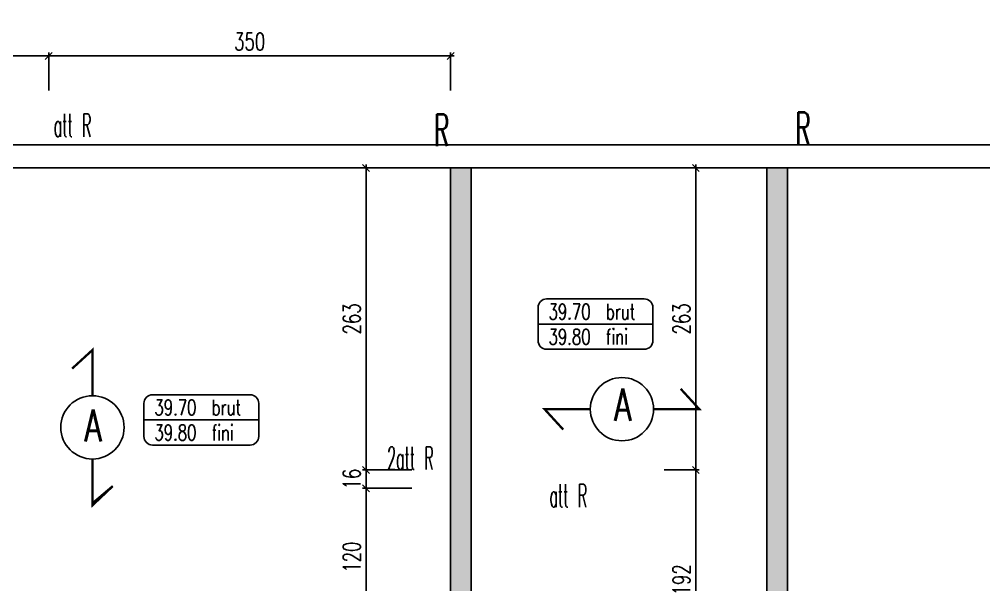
# Model space of a CAD drawing. Extents: x 307 to 786, y -197 to -94.
# Drawn here: x 355.36 to 363.76, y -166.48 to -161.56 of the extents above; entities that cross this region are included whole.
import ezdxf
from ezdxf.enums import TextEntityAlignment as Align

# ---------------------------------------------------------------- set-up
doc = ezdxf.new("R2010")
doc.units = 0
doc.header["$LTSCALE"] = 0.5
doc.header["$MEASUREMENT"] = 0
doc.layers.get('DEFPOINTS').update_dxf_attribs({"linetype": 'CONTINUOUS'})
for name, color, linetype in [('COTATION', 7, 'CONTINUOUS'), ('HABILLAGE', 7, 'CONTINUOUS'), ('MURS', 3, 'CONTINUOUS'), ('PLANCHER', 7, 'CONTINUOUS'), ('POCHAGE', 254, 'CONTINUOUS'), ('REPERE-RAID', 4, 'CONTINUOUS')]:
    doc.layers.add(name, color=color, linetype=linetype)
doc.styles.add('ROMANS8', font='romans.shx', dxfattribs={"width": 0.7})
doc.styles.get("Standard").update_dxf_attribs({"font": 'txt.shx'})
doc.dimstyles.new('COT50 cm', dxfattribs={"dimtxt": 0.15, "dimasz": 0.06, "dimexe": 0.03, "dimexo": 0.1, "dimgap": 0.05, "dimtad": 1, "dimdec": 0, "dimlfac": 100, "dimzin": 0, "dimdsep": 46, "dimtxsty": 'ROMANS8', "dimblk1": 'OBLIQUE', "dimblk2": 'OBLIQUE', "dimsah": 1, "dimcen": 0.03, "dimdle": 0.03, "dimclrt": 1, "dimadec": 0, "dimazin": 0, "dimtfac": 1, "dimtdec": 0, "dimtmove": 0, "dimatfit": 3, "dimfxl": 1, "dimfxlon": 1, "dimtolj": 1, "dimtzin": 0, "dimlwd": -1, "dimlwe": -1, "dimarcsym": 0})

# ---------------------------------------------------------------- blocks, each defined once
blk = doc.blocks.new('139')
at = {"layer": 'HABILLAGE', "color": 7}
blk.add_line((-0.6647674193192543, 0), (0.6647674193192543, 0), dxfattribs=at)
at = {"layer": 'HABILLAGE'}
blk.add_lwpolyline([(-0.5647674193192529, -0.2909585148416696), (0.5647674193192636, -0.2909585148416696, 0.414213562373095), (0.6647674193192632, -0.1909585148416681), (0.6647674193192614, 0.1909585148416717, 0.414213562373095), (0.5647674193192618, 0.2909585148416731), (-0.5647674193192529, 0.2909585148416767, 0.4142135623730961), (-0.6647674193192525, 0.1909585148416753), (-0.6647674193192525, -0.1909585148416681, 0.414213562373095)], format="xyb", close=True, dxfattribs=at)
at = {"layer": 'HABILLAGE', "color": 1, "width": 0.7}
for s, p in [('brut', (0.1214602672022504, 0.05395632803437067)), ('fini', (0.1214602672022504, -0.2370021868072989))]:
    blk.add_text(s, height=0.18, dxfattribs=at).set_placement(p)
for tag, p in [('NIVBRUT', (-0.5425253203965941, 0.05395632803437067)), ('NIVFINI', (-0.5425253203965941, -0.2370021868072989))]:
    blk.add_attdef(tag, p, '', height=0.18, dxfattribs=at)
blk = doc.blocks.new('_Oblique')
at = {"layer": 'COTATION', "color": 0, "lineweight": -2}
blk.add_line((-0.5, -0.5), (0.5, 0.5), dxfattribs=at)
blk = doc.blocks.new('*D826')
at = {"layer": 'COTATION', "color": 0, "transparency": 16777216}
for p, q in [((353.235868576746, -160.3412649835505), (353.235868576746, -160.0410416455754)), ((359.1155878390299, -160.3710416455754), (359.1155878390299, -160.0410416455754)), ((353.2058685767461, -160.0710416455754), (359.1455878390299, -160.0710416455754))]:
    blk.add_line(p, q, dxfattribs=at)
at = {"layer": 'DEFPOINTS', "color": 0, "transparency": 16777216}
for p in [(359.1155878390299, -160.0710416455754), (353.235868576746, -160.4412649835505), (359.1155878390299, -162.8512972506646)]:
    blk.add_point(p, dxfattribs=at)
at = {"layer": 'COTATION', "color": 0, "transparency": 16777216, "xscale": 0.06, "yscale": 0.06, "zscale": 0.06, "rotation": 180}
blk.add_blockref('_Oblique', (353.235868576746, -160.0710416455754), dxfattribs=at)
at = {"layer": 'COTATION', "color": 0, "transparency": 16777216, "xscale": 0.06, "yscale": 0.06, "zscale": 0.06}
blk.add_blockref('_Oblique', (359.1155878390299, -160.0710416455754), dxfattribs=at)
at = {"layer": 'COTATION', "color": 1, "transparency": 16777216, "insert": (356.175728207888, -159.9460416455754), "char_height": 0.15, "attachment_point": 5, "style": 'ROMANS8'}
blk.add_mtext('\\A1;588', dxfattribs=at)
blk = doc.blocks.new('*D827')
at = {"layer": 'COTATION', "color": 0, "transparency": 16777216}
for p, q in [((359.2958685766716, -160.3710416455754), (359.2958685766716, -160.0410416455754)), ((361.8693815023029, -160.3710416455754), (361.8693815023029, -160.0410416455754)), ((359.2658685766716, -160.0710416455754), (361.8993815023028, -160.0710416455754))]:
    blk.add_line(p, q, dxfattribs=at)
at = {"layer": 'DEFPOINTS', "color": 0, "transparency": 16777216}
for p in [(361.8693815023029, -160.0710416455754), (359.2958685766716, -162.8512982396335), (361.8693815023029, -162.8513123571936)]:
    blk.add_point(p, dxfattribs=at)
at = {"layer": 'COTATION', "color": 0, "transparency": 16777216, "xscale": 0.06, "yscale": 0.06, "zscale": 0.06, "rotation": 180}
blk.add_blockref('_Oblique', (359.2958685766716, -160.0710416455754), dxfattribs=at)
at = {"layer": 'COTATION', "color": 0, "transparency": 16777216, "xscale": 0.06, "yscale": 0.06, "zscale": 0.06}
blk.add_blockref('_Oblique', (361.8693815023029, -160.0710416455754), dxfattribs=at)
at = {"layer": 'COTATION', "color": 1, "transparency": 16777216, "insert": (360.5826250394872, -159.9460416455754), "char_height": 0.15, "attachment_point": 5, "style": 'ROMANS8'}
blk.add_mtext('\\A1;257', dxfattribs=at)
blk = doc.blocks.new('*D828')
at = {"layer": 'COTATION', "color": 0, "transparency": 16777216}
for p, q in [((361.8693815023029, -160.3710416455754), (361.8693815023029, -160.0410416455754)), ((362.0496633070908, -160.3710416455754), (362.0496633070908, -160.0410416455754)), ((361.8393815023029, -160.0710416455754), (362.0796633070908, -160.0710416455754))]:
    blk.add_line(p, q, dxfattribs=at)
at = {"layer": 'DEFPOINTS', "color": 0, "transparency": 16777216}
for p in [(362.0496633070908, -160.0710416455754), (361.8693815023029, -162.8513123571936), (362.0496633070908, -162.8513134920985)]:
    blk.add_point(p, dxfattribs=at)
at = {"layer": 'COTATION', "color": 0, "transparency": 16777216, "xscale": 0.06, "yscale": 0.06, "zscale": 0.06, "rotation": 180}
blk.add_blockref('_Oblique', (361.8693815023029, -160.0710416455754), dxfattribs=at)
at = {"layer": 'COTATION', "color": 0, "transparency": 16777216, "xscale": 0.06, "yscale": 0.06, "zscale": 0.06}
blk.add_blockref('_Oblique', (362.0496633070908, -160.0710416455754), dxfattribs=at)
at = {"layer": 'COTATION', "color": 1, "transparency": 16777216, "insert": (361.9595224046968, -159.9460416455754), "char_height": 0.15, "attachment_point": 5, "style": 'ROMANS8'}
blk.add_mtext('\\A1;18', dxfattribs=at)
blk = doc.blocks.new('*D879')
at = {"layer": 'COTATION', "color": 0, "transparency": 16777216}
for p, q in [((353.2058685767461, -159.5461608754513), (375.0627592988679, -159.5461608754513)), ((353.235868576746, -160.3412649835505), (353.235868576746, -159.5161608754513)), ((375.032759298868, -160.5461608754513), (375.032759298868, -159.5161608754513))]:
    blk.add_line(p, q, dxfattribs=at)
at = {"layer": 'DEFPOINTS', "color": 0, "transparency": 16777216}
for p in [(375.032759298868, -159.5461608754513), (353.235868576746, -160.4412649835505), (375.032759298868, -162.6512649977626)]:
    blk.add_point(p, dxfattribs=at)
at = {"layer": 'COTATION', "color": 0, "transparency": 16777216, "xscale": 0.06, "yscale": 0.06, "zscale": 0.06, "rotation": 180}
blk.add_blockref('_Oblique', (353.235868576746, -159.5461608754513), dxfattribs=at)
at = {"layer": 'COTATION', "color": 0, "transparency": 16777216, "xscale": 0.06, "yscale": 0.06, "zscale": 0.06}
blk.add_blockref('_Oblique', (375.032759298868, -159.5461608754513), dxfattribs=at)
at = {"layer": 'COTATION', "color": 1, "transparency": 16777216, "insert": (364.134313937807, -159.4211608754513), "char_height": 0.15, "attachment_point": 5, "style": 'ROMANS8'}
blk.add_mtext('\\A1;2180', dxfattribs=at)
blk = doc.blocks.new('*D885')
at = {"layer": 'COTATION', "color": 0, "transparency": 16777216}
for p, q in [((354.3858656300714, -161.8758597742301), (355.6458039264863, -161.8758597742301)), ((354.4158656300714, -162.1758597742301), (354.4158656300714, -161.8458597742301)), ((355.6158039264864, -162.1758597742301), (355.6158039264864, -161.8458597742301))]:
    blk.add_line(p, q, dxfattribs=at)
at = {"layer": 'DEFPOINTS', "color": 0, "transparency": 16777216}
for p in [(355.6158039264864, -161.8758597742301), (354.4158656300714, -162.4124053037203), (355.6158039264864, -162.4131885353153)]:
    blk.add_point(p, dxfattribs=at)
at = {"layer": 'COTATION', "color": 0, "transparency": 16777216, "xscale": 0.06, "yscale": 0.06, "zscale": 0.06, "rotation": 180}
blk.add_blockref('_Oblique', (354.4158656300714, -161.8758597742301), dxfattribs=at)
at = {"layer": 'COTATION', "color": 0, "transparency": 16777216, "xscale": 0.06, "yscale": 0.06, "zscale": 0.06}
blk.add_blockref('_Oblique', (355.6158039264864, -161.8758597742301), dxfattribs=at)
at = {"layer": 'COTATION', "color": 1, "transparency": 16777216, "insert": (355.0158347782789, -161.7508597742301), "char_height": 0.15, "attachment_point": 5, "style": 'ROMANS8'}
blk.add_mtext('\\A1;120', dxfattribs=at)
blk = doc.blocks.new('*D889')
at = {"layer": 'COTATION', "color": 0, "transparency": 16777216}
for p, q in [((359.1155878390299, -160.3710416455754), (359.1155878390299, -160.0410416455754)), ((359.2955878710528, -160.3710416455754), (359.2955878710528, -160.0410416455754)), ((359.0855878390299, -160.0710416455754), (359.3255878710528, -160.0710416455754))]:
    blk.add_line(p, q, dxfattribs=at)
at = {"layer": 'DEFPOINTS', "color": 0, "transparency": 16777216}
for p in [(359.2955878710528, -160.0710416455754), (359.1155878390299, -162.8512972506646), (359.2955878710528, -162.8512972506646)]:
    blk.add_point(p, dxfattribs=at)
at = {"layer": 'COTATION', "color": 0, "transparency": 16777216, "xscale": 0.06, "yscale": 0.06, "zscale": 0.06, "rotation": 180}
blk.add_blockref('_Oblique', (359.1155878390299, -160.0710416455754), dxfattribs=at)
at = {"layer": 'COTATION', "color": 0, "transparency": 16777216, "xscale": 0.06, "yscale": 0.06, "zscale": 0.06}
blk.add_blockref('_Oblique', (359.2955878710528, -160.0710416455754), dxfattribs=at)
at = {"layer": 'COTATION', "color": 1, "transparency": 16777216, "insert": (359.2055878550414, -159.9460416455754), "char_height": 0.15, "attachment_point": 5, "style": 'ROMANS8'}
blk.add_mtext('\\A1;18', dxfattribs=at)
blk = doc.blocks.new('*D890')
at = {"layer": 'COTATION', "color": 0, "transparency": 16777216}
for p, q in [((355.5858039264864, -161.8758597742301), (359.1455878390299, -161.8758597742301)), ((355.6158039264864, -162.1758597742301), (355.6158039264864, -161.8458597742301)), ((359.1155878390299, -162.1758597742301), (359.1155878390299, -161.8458597742301))]:
    blk.add_line(p, q, dxfattribs=at)
at = {"layer": 'DEFPOINTS', "color": 0, "transparency": 16777216}
for p in [(359.1155878390299, -161.8758597742301), (355.6158039264864, -162.4131885353153), (359.1155878390299, -162.8654394475559)]:
    blk.add_point(p, dxfattribs=at)
at = {"layer": 'COTATION', "color": 0, "transparency": 16777216, "xscale": 0.06, "yscale": 0.06, "zscale": 0.06, "rotation": 180}
blk.add_blockref('_Oblique', (355.6158039264864, -161.8758597742301), dxfattribs=at)
at = {"layer": 'COTATION', "color": 0, "transparency": 16777216, "xscale": 0.06, "yscale": 0.06, "zscale": 0.06}
blk.add_blockref('_Oblique', (359.1155878390299, -161.8758597742301), dxfattribs=at)
at = {"layer": 'COTATION', "color": 1, "transparency": 16777216, "insert": (357.3656958827581, -161.7508597742301), "char_height": 0.15, "attachment_point": 5, "style": 'ROMANS8'}
blk.add_mtext('\\A1;350', dxfattribs=at)
blk = doc.blocks.new('*D1055')
at = {"layer": 'COTATION', "color": 0, "transparency": 16777216}
for p, q in [((358.7767192731199, -165.6405194312485), (358.3497850320989, -165.6405194312485)), ((358.3797850320989, -166.8705189598556), (358.3797850320989, -165.6105194312485)), ((358.7767192731199, -166.8405189598556), (358.3497850320989, -166.8405189598556))]:
    blk.add_line(p, q, dxfattribs=at)
at = {"layer": 'DEFPOINTS', "color": 0, "transparency": 16777216}
for p in [(358.3797850320989, -165.6405194312485), (358.8767192731199, -165.6405194312485), (358.8767192731199, -166.8405189598556)]:
    blk.add_point(p, dxfattribs=at)
at = {"layer": 'COTATION', "color": 0, "transparency": 16777216, "xscale": 0.06, "yscale": 0.06, "zscale": 0.06}
for p, rotation in [((358.3797850320989, -165.6405194312485), 90), ((358.3797850320989, -166.8405189598556), 270)]:
    blk.add_blockref('_Oblique', p, dxfattribs=dict(at, rotation=rotation))
at = {"layer": 'COTATION', "color": 1, "transparency": 16777216, "insert": (358.2547850320989, -166.240519195552), "char_height": 0.15, "attachment_point": 5, "rotation": 90, "style": 'ROMANS8'}
blk.add_mtext('\\A1;120', dxfattribs=at)
blk = doc.blocks.new('*D1056')
at = {"layer": 'COTATION', "color": 0, "transparency": 16777216}
for p, q in [((358.7767192731199, -165.4805189598941), (358.3497850320989, -165.4805189598941)), ((358.3797850320989, -165.6705194312486), (358.3797850320989, -165.4505189598941)), ((358.7767192731199, -165.6405194312485), (358.3497850320989, -165.6405194312485))]:
    blk.add_line(p, q, dxfattribs=at)
at = {"layer": 'DEFPOINTS', "color": 0, "transparency": 16777216}
for p in [(358.3797850320989, -165.4805189598941), (358.8767192731199, -165.4805189598941), (358.8767192731199, -165.6405194312485)]:
    blk.add_point(p, dxfattribs=at)
at = {"layer": 'COTATION', "color": 0, "transparency": 16777216, "xscale": 0.06, "yscale": 0.06, "zscale": 0.06}
for p, rotation in [((358.3797850320989, -165.4805189598941), 90), ((358.3797850320989, -165.6405194312485), 270)]:
    blk.add_blockref('_Oblique', p, dxfattribs=dict(at, rotation=rotation))
at = {"layer": 'COTATION', "color": 1, "transparency": 16777216, "insert": (358.2547850320989, -165.5605191955713), "char_height": 0.15, "attachment_point": 5, "rotation": 90, "style": 'ROMANS8'}
blk.add_mtext('\\A1;16', dxfattribs=at)
blk = doc.blocks.new('*D1057')
at = {"layer": 'COTATION', "color": 0, "transparency": 16777216}
for p, q in [((358.3797850320989, -165.5105189598941), (358.3797850320989, -162.8212955438733)), ((358.704454089279, -162.8512955438733), (358.3497850320989, -162.8512955438733)), ((358.7767192731199, -165.4805189598941), (358.3497850320989, -165.4805189598941))]:
    blk.add_line(p, q, dxfattribs=at)
at = {"layer": 'DEFPOINTS', "color": 0, "transparency": 16777216}
for p in [(358.3797850320989, -162.8512955438733), (358.804454089279, -162.8512955438733), (358.8767192731199, -165.4805189598941)]:
    blk.add_point(p, dxfattribs=at)
at = {"layer": 'COTATION', "color": 0, "transparency": 16777216, "xscale": 0.06, "yscale": 0.06, "zscale": 0.06}
for p, rotation in [((358.3797850320989, -162.8512955438733), 90), ((358.3797850320989, -165.4805189598941), 270)]:
    blk.add_blockref('_Oblique', p, dxfattribs=dict(at, rotation=rotation))
at = {"layer": 'COTATION', "color": 1, "transparency": 16777216, "insert": (358.2547850320989, -164.1659072518837), "char_height": 0.15, "attachment_point": 5, "rotation": 90, "style": 'ROMANS8'}
blk.add_mtext('\\A1;263', dxfattribs=at)
blk = doc.blocks.new('*D1065')
at = {"layer": 'COTATION', "color": 0, "transparency": 16777216}
for p, q in [((360.9756666813475, -165.4805189598941), (361.2804609272673, -165.4805189598941)), ((361.2504609272673, -167.4262649371369), (361.2504609272673, -165.4505189598941)), ((360.8459887990994, -167.3962649371369), (361.2804609272673, -167.3962649371369))]:
    blk.add_line(p, q, dxfattribs=at)
at = {"layer": 'DEFPOINTS', "color": 0, "transparency": 16777216}
for p in [(360.8756666813475, -165.4805189598941), (361.2504609272673, -165.4805189598941), (360.7459887990993, -167.3962649371369)]:
    blk.add_point(p, dxfattribs=at)
at = {"layer": 'COTATION', "color": 0, "transparency": 16777216, "xscale": 0.06, "yscale": 0.06, "zscale": 0.06}
for p, rotation in [((361.2504609272673, -165.4805189598941), 90), ((361.2504609272673, -167.3962649371369), 270)]:
    blk.add_blockref('_Oblique', p, dxfattribs=dict(at, rotation=rotation))
at = {"layer": 'COTATION', "color": 1, "transparency": 16777216, "insert": (361.1254609272674, -166.4383919485154), "char_height": 0.15, "attachment_point": 5, "rotation": 90, "style": 'ROMANS8'}
blk.add_mtext('\\A1;192', dxfattribs=at)
blk = doc.blocks.new('*D1066')
at = {"layer": 'COTATION', "color": 0, "transparency": 16777216}
for p, q in [((361.2504609272673, -165.5105189598941), (361.2504609272673, -162.8213072299523)), ((361.0347283665109, -162.8513072299523), (361.2804609272673, -162.8513072299523)), ((360.9756666813475, -165.4805189598941), (361.2804609272673, -165.4805189598941))]:
    blk.add_line(p, q, dxfattribs=at)
at = {"layer": 'DEFPOINTS', "color": 0, "transparency": 16777216}
for p in [(360.9347283665109, -162.8513072299523), (361.2504609272673, -162.8513072299523), (360.8756666813475, -165.4805189598941)]:
    blk.add_point(p, dxfattribs=at)
at = {"layer": 'COTATION', "color": 0, "transparency": 16777216, "xscale": 0.06, "yscale": 0.06, "zscale": 0.06}
for p, rotation in [((361.2504609272673, -162.8513072299523), 90), ((361.2504609272673, -165.4805189598941), 270)]:
    blk.add_blockref('_Oblique', p, dxfattribs=dict(at, rotation=rotation))
at = {"layer": 'COTATION', "color": 1, "transparency": 16777216, "insert": (361.1254609272674, -164.1659130949231), "char_height": 0.15, "attachment_point": 5, "rotation": 90, "style": 'ROMANS8'}
blk.add_mtext('\\A1;263', dxfattribs=at)

msp = doc.modelspace()

# ---------------------------------------------------------------- hatches: boundary and pattern name
at = {"layer": 'POCHAGE'}
for points in [[(359.2958685766425, -168.35130781444), (359.2958685766716, -162.8512967545898), (359.115868533247, -162.8512957671608), (359.1158685766308, -168.35130781444)], [(361.8696622079148, -168.3513092461914), (362.0496378340834, -168.3513092461914), (362.0496633070912, -162.8513134026572), (361.8696622079148, -162.8513124152224)]]:
    msp.add_hatch(color=256, dxfattribs=at).paths.add_polyline_path(points)

# ---------------------------------------------------------------- linework, layer by layer
at = {"layer": 'MURS'}
msp.add_line((353.235868576746, -162.6512649835397), (375.0330447543081, -162.6512649977628), dxfattribs=at)
for points in [[(353.2361540669795, -162.8512649977628), (374.8730443258091, -162.8513836915903), (374.8730455078821, -169.1708814231973), (373.5228005459707, -169.1708814226858), (373.5227992833495, -167.6074334613076), (373.3422537976591, -167.6074334613076), (373.3428351184126, -169.1709515924268), (372.8980044624757, -169.1709515924268), (372.8980156978747, -169.351302235904), (375.0330447542756, -169.351160779367), (375.0330447543081, -162.6512649977628)], [(359.115868533247, -162.8512958266611), (359.1158685766308, -168.35130781444), (359.2958685766425, -168.35130781444), (359.2958685766716, -162.8512969258317)], [(361.8696622079148, -162.851312392922), (361.8696622079148, -168.3513092461914), (362.0496378340834, -168.3513092461914), (362.0496633070908, -162.8513134920985)]]:
    msp.add_lwpolyline(points, dxfattribs=at)
at = {"layer": 'PLANCHER', "color": 1, "const_width": 0.02}
for points in [[(355.9967981012454, -164.8346295046854), (355.996798101245, -164.4365481007083), (355.8196082381359, -164.5988391776077)], [(360.8830509861265, -164.9518020353819), (361.2811323901035, -164.9518020353816), (361.1188413132041, -164.7746121722725)], [(360.3317228102514, -164.9518020353825), (359.9336414062744, -164.9518020353829), (360.0959324831739, -165.1289918984921)], [(355.9967981012459, -165.3859576805604), (355.9967981012463, -165.7840390845375), (356.1739879643555, -165.6217480076379)]]:
    msp.add_lwpolyline(points, dxfattribs=at)
at = {"layer": 'PLANCHER', "color": 1}
for centre in [(360.6073868981889, -164.9518020353823), (355.9967981012457, -165.1102935926229)]:
    msp.add_circle(centre, 0.2756640879375505, dxfattribs=at)

# ---------------------------------------------------------------- block references
at = {"layer": 'HABILLAGE', "color": 1, "xscale": 0.7521624, "yscale": 0.7521624, "zscale": 0.7521624}
for p in [(360.3767178106427, -164.2107549912416), (356.9447147882238, -165.045201519406)]:
    msp.add_blockref('139', p, dxfattribs=at).add_auto_attribs({'NIVBRUT': '39.70', 'NIVFINI': '39.80'})

# ---------------------------------------------------------------- texts
at = {"layer": 'PLANCHER', "color": 1, "width": 0.7}
for p in [(360.6151529019562, -164.9130624232337), (356.0031881154417, -165.0937807548462)]:
    msp.add_text('A', height=0.28, dxfattribs=at).set_placement(p, align=Align.MIDDLE)
at = {"layer": 'REPERE-RAID', "color": 4}
for s, height, width, p in [('att R', 0.2, 0.45, (355.6602091694866, -162.5797840573612)), ('R', 0.28, 0.519, (358.9699955779422, -162.6616669052415)), ('R', 0.28, 0.519, (362.1171054108737, -162.6463708172102)), ('2att R', 0.2, 0.45, (358.5633627164874, -165.4784906287878)), ('att R', 0.2, 0.45, (359.9771960682905, -165.8050931318528))]:
    msp.add_text(s, height=height, dxfattribs=dict(at, width=width)).set_placement(p)

# ---------------------------------------------------------------- dimensions: what is measured, and where the dimension line sits
at = {"layer": 'COTATION'}
dim = msp.add_linear_dim(base=(375.032759298868, -159.5461608754513), p1=(353.235868576746, -160.4412649835505), p2=(375.032759298868, -162.6512649977626), dimstyle='COT50 cm', dxfattribs=at)
dim.commit()
dim.dimension.update_dxf_attribs({"geometry": '*D879', "text_midpoint": (364.134313937807, -159.4211608754513)})
for base, p1, p2, picture, middle in [((359.1155878390299, -160.0710416455754), (353.235868576746, -160.4412649835505), (359.1155878390299, -162.8512972506646), '*D826', (356.175728207888, -159.9460416455754)), ((361.8693815023029, -160.0710416455754), (359.2958685766716, -162.8512982396335), (361.8693815023029, -162.8513123571936), '*D827', (360.5826250394872, -159.9460416455754)), ((355.6158039264864, -161.8758597742301), (354.4158656300714, -162.4124053037203), (355.6158039264864, -162.4131885353153), '*D885', (355.0158347782789, -161.7508597742301)), ((359.1155878390299, -161.8758597742301), (355.6158039264864, -162.4131885353153), (359.1155878390299, -162.8654394475559), '*D890', (357.3656958827581, -161.7508597742301))]:
    dim = msp.add_linear_dim(base=base, p1=p1, p2=p2, dimstyle='COT50 cm', override={"dimtmove": 1, "dimfxl": 0.3, "dimfxlon": 1}, dxfattribs=at)
    dim.commit()
    dim.dimension.update_dxf_attribs({"geometry": picture, "text_midpoint": middle})
for base, p1, p2, picture, middle in [((359.2955878710528, -160.0710416455754), (359.1155878390299, -162.8512972506646), (359.2955878710528, -162.8512972506646), '*D889', (359.2055878550414, -160.0710416455754)), ((362.0496633070908, -160.0710416455754), (361.8693815023029, -162.8513123571936), (362.0496633070908, -162.8513134920985), '*D828', (361.9595224046968, -160.0710416455754))]:
    dim = msp.add_linear_dim(base=base, p1=p1, p2=p2, dimstyle='COT50 cm', override={"dimtmove": 1, "dimfxl": 0.3, "dimfxlon": 1}, dxfattribs=at)
    dim.commit()
    dim.dimension.update_dxf_attribs({"geometry": picture, "text_midpoint": middle, "dimtype": 160})
for base, p1, p2, picture, middle in [((358.3797850320989, -162.8512955438733), (358.8767192731199, -165.4805189598941), (358.804454089279, -162.8512955438733), '*D1057', (358.2547850320989, -164.1659072518837)), ((361.2504609272673, -162.8513072299523), (360.8756666813475, -165.4805189598941), (360.9347283665109, -162.8513072299523), '*D1066', (361.1254609272674, -164.1659130949231)), ((361.2504609272673, -165.4805189598941), (360.7459887990993, -167.3962649371369), (360.8756666813475, -165.4805189598941), '*D1065', (361.1254609272674, -166.4383919485154)), ((358.3797850320989, -165.6405194312485), (358.8767192731199, -166.8405189598556), (358.8767192731199, -165.6405194312485), '*D1055', (358.2547850320989, -166.240519195552))]:
    dim = msp.add_linear_dim(base=base, p1=p1, p2=p2, angle=90, dimstyle='COT50 cm', override={"dimtmove": 1}, dxfattribs=at)
    dim.commit()
    dim.dimension.update_dxf_attribs({"geometry": picture, "text_midpoint": middle})
dim = msp.add_linear_dim(base=(358.3797850320989, -165.4805189598941), p1=(358.8767192731199, -165.6405194312485), p2=(358.8767192731199, -165.4805189598941), angle=90, dimstyle='COT50 cm', override={"dimtmove": 1}, dxfattribs=at)
dim.commit()
dim.dimension.update_dxf_attribs({"geometry": '*D1056', "text_midpoint": (358.3797850320989, -165.5605191955713), "dimtype": 160})

doc.saveas('drawing.dxf')
